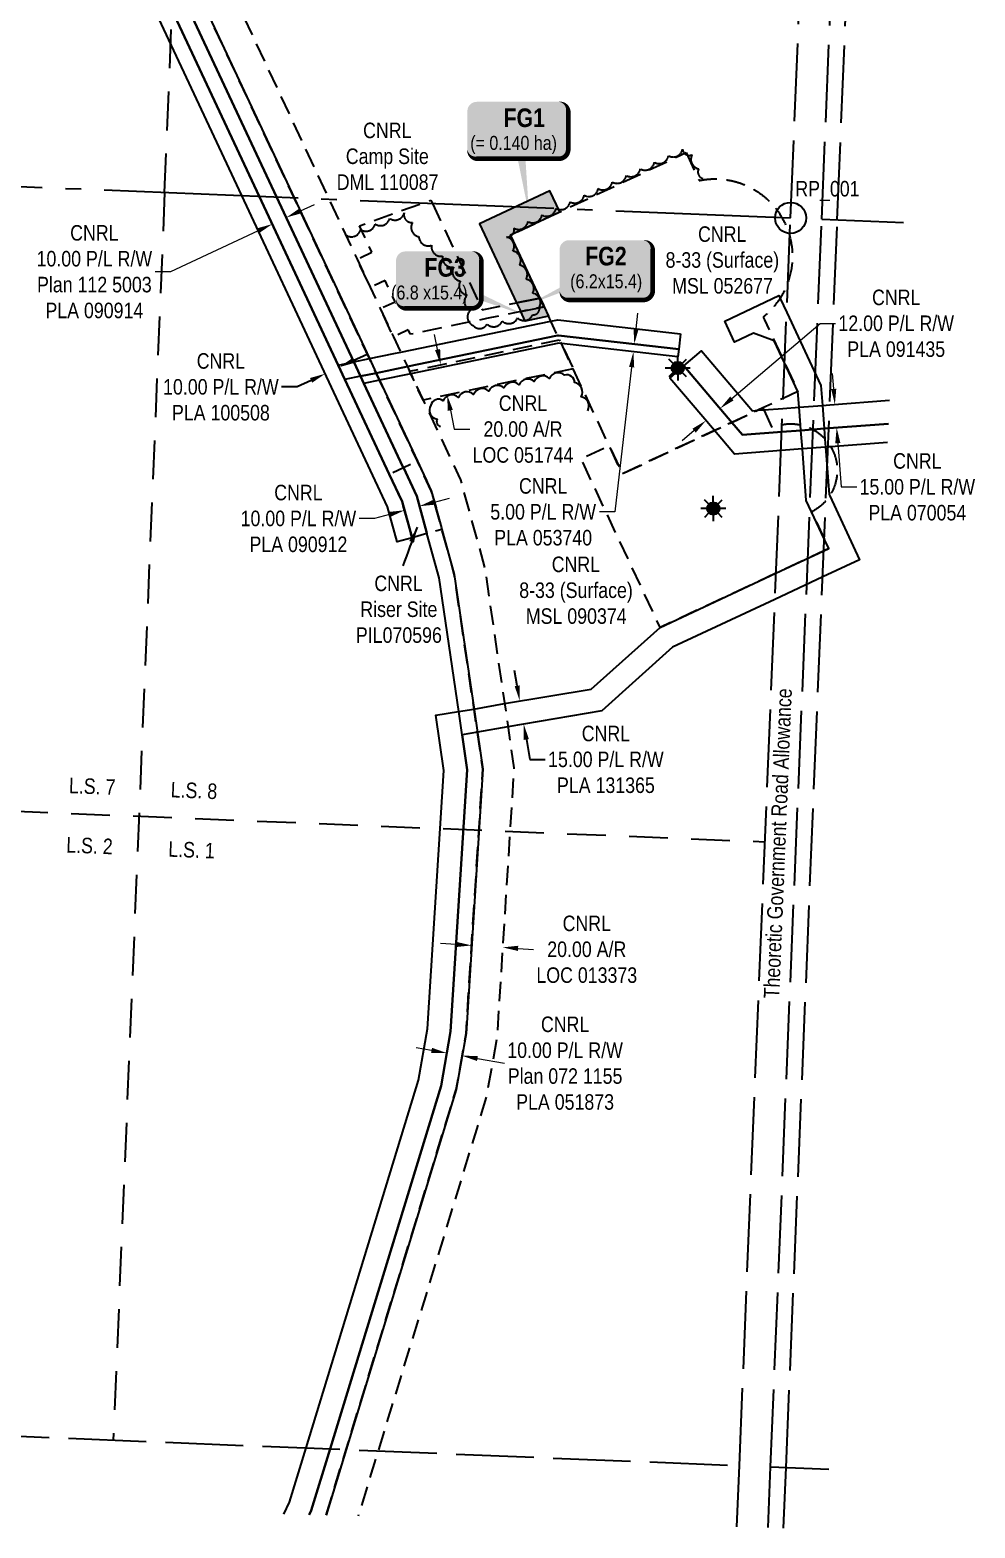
# Model space of a CAD drawing. Extents: x 311804 to 313384, y 6041520 to 6044055.
# Drawn here: x 312384 to 312993, y 6041520 to 6042485 of the extents above; entities that cross this region are included whole.
import ezdxf
from ezdxf.enums import TextEntityAlignment as Align

# ---------------------------------------------------------------- set-up
doc = ezdxf.new("R2010")
doc.units = 0
doc.header["$LTSCALE"] = 5
doc.header["$PDSIZE"] = 0.5
for name, pattern in [('0', [1, 1, 0]), ('foc-ACCESSROAD', [3.75, 2.5, -1.25]), ('foc-LSD', [8, 5, -3]), ('foc-QUARTERLINE', [33, 25, -3, 2, -3]), ('foc-UNSURVEYED', [12.5, 10, -2.5])]:
    doc.linetypes.add(name, pattern=pattern)
doc.layers.get('Defpoints').update_dxf_attribs({"color": 9})
for name, color, linetype in [('35', 37, 'Continuous'), ('C-AR', 13, 'foc-ACCESSROAD'), ('C-RW', 13, 'Continuous'), ('C-WS', 13, 'foc-ACCESSROAD'), ('C-WS-S', 13, 'Continuous'), ('L-QSEC', 8, 'foc-QUARTERLINE'), ('L-ROAD-T', 7, 'Continuous'), ('L-SECTION-LSD', 7, 'foc-LSD'), ('L-USEC', 7, 'foc-UNSURVEYED'), ('oil_and_gas_wells_pt', 7, 'Continuous'), ('P-TEMP-BLOCKS', 250, 'Continuous'), ('P-TEMP-BLUE', 146, 'Continuous'), ('P-WORKAREA', 113, 'Continuous'), ('P-WORKAREA-H', 111, 'Continuous'), ('T-BUSH', 110, '0'), ('T-BUSH-T', 110, 'Continuous')]:
    doc.layers.add(name, color=color, linetype=linetype)
for name, color, linetype, lineweight in [('C-AR-T', 13, 'Continuous', 9), ('C-RW-T', 13, 'Continuous', 9), ('C-WS-T', 13, 'Continuous', 9)]:
    doc.layers.add(name, color=color, linetype=linetype, lineweight=lineweight)
doc.layers.add('P-TEMP-BLUE-H', color=7, linetype='Continuous', true_color=0x99e6ff)
doc.styles.add('100L', font='ARIALN.TTF', dxfattribs={"height": 11})
doc.styles.add('80', font='ARIALN.TTF', dxfattribs={"height": 10})
doc.styles.add('80CG', font='ARIALN.TTF', dxfattribs={"height": 10})
doc.styles.add('80L', font='ARIALN.TTF', dxfattribs={"height": 10})
doc.styles.add('BOLD', font='ARIALNB.TTF')
doc.dimstyles.new('Compass 5 000', dxfattribs={"dimscale": 5, "dimtxt": 9, "dimasz": 2, "dimexe": 0.2, "dimexo": 0.0625, "dimgap": 0.5, "dimtad": 0, "dimtih": 1, "dimtoh": 1, "dimzin": 0, "dimdsep": 46, "dimtxsty": '80CG', "dimcen": 0.1, "dimse1": 1, "dimse2": 1, "dimclrd": 256, "dimclrt": 256, "dimaunit": 1, "dimadec": 4, "dimazin": 0, "dimtfac": 0.06, "dimtofl": 0, "dimtmove": 0, "dimatfit": 1, "dimfxl": 0.2, "dimtolj": 1, "dimtzin": 0, "dimlwd": -1, "dimarcsym": 0})

# ---------------------------------------------------------------- blocks, each defined once
blk = doc.blocks.new('*D26')
at = {"layer": 'C-AR-T', "transparency": 16777216}
for p, q in [((312658.71, 6041895.66), (312648.73, 6041896.29)), ((312698.62, 6041893.14), (312708.6, 6041892.5))]:
    blk.add_line(p, q, dxfattribs=at)
for points in [[(312658.81, 6041897.32), (312658.6, 6041894), (312668.69, 6041895.03)], [(312698.72, 6041894.8), (312698.51, 6041891.47), (312688.64, 6041893.77)]]:
    blk.add_solid(points, dxfattribs=at)
at = {"layer": 'Defpoints', "color": 0, "transparency": 16777216}
for p in [(312669.05, 6041900.81), (312689.01, 6041899.55), (312688.64, 6041893.77)]:
    blk.add_point(p, dxfattribs=at)
at = {"layer": 'C-AR-T', "transparency": 16777216, "insert": (312742.9, 6041892.5), "char_height": 10, "attachment_point": 5, "style": '80CG'}
blk.add_mtext('\\A1;CNRL\\P20.00 A/R\\PLOC 013373', dxfattribs=at)
blk = doc.blocks.new('*D27')
at = {"layer": 'C-RW-T', "transparency": 16777216}
for p, q in [((312642.87, 6041827.41), (312633.02, 6041829.15)), ((312672.42, 6041822.21), (312689.86, 6041819.13))]:
    blk.add_line(p, q, dxfattribs=at)
for points in [[(312643.16, 6041829.05), (312642.58, 6041825.77), (312652.72, 6041825.68)], [(312672.7, 6041823.85), (312672.13, 6041820.57), (312662.57, 6041823.94)]]:
    blk.add_solid(points, dxfattribs=at)
at = {"layer": 'Defpoints', "color": 0, "transparency": 16777216}
for p in [(312653.52, 6041830.21), (312662.57, 6041823.94), (312663.36, 6041828.47)]:
    blk.add_point(p, dxfattribs=at)
at = {"layer": 'C-RW-T', "transparency": 16777216, "insert": (312728.94, 6041819.13), "char_height": 10, "attachment_point": 5, "style": '80CG'}
blk.add_mtext('\\A1;CNRL\\P10.00 P/L R/W\\PPlan 072 1155\\PPLA 051873', dxfattribs=at)
blk = doc.blocks.new('*D28')
at = {"layer": 'C-AR-T', "transparency": 16777216}
for p, q in [((312646.76, 6042278.91), (312644.71, 6042288.7)), ((312654.97, 6042239.77), (312657.51, 6042227.63)), ((312657.51, 6042227.63), (312667.51, 6042227.63))]:
    blk.add_line(p, q, dxfattribs=at)
for points in [[(312648.39, 6042279.25), (312645.13, 6042278.57), (312648.81, 6042269.12)], [(312656.6, 6042240.11), (312653.34, 6042239.43), (312652.92, 6042249.56)]]:
    blk.add_solid(points, dxfattribs=at)
at = {"layer": 'Defpoints', "color": 0, "transparency": 16777216}
for p in [(312635.78, 6042266.39), (312639.88, 6042246.82), (312652.92, 6042249.56)]:
    blk.add_point(p, dxfattribs=at)
at = {"layer": 'C-AR-T', "transparency": 16777216, "insert": (312701.8, 6042227.63), "char_height": 10, "attachment_point": 5, "style": '80CG'}
blk.add_mtext('\\A1;CNRL\\P20.00 A/R\\PLOC 051744', dxfattribs=at)
blk = doc.blocks.new('*D29')
at = {"layer": 'C-RW-T', "transparency": 16777216}
for p, q in [((312902.05, 6042253.53), (312901.29, 6042263.5)), ((312904.71, 6042218.63), (312906.85, 6042190.43)), ((312906.85, 6042190.43), (312916.85, 6042190.43))]:
    blk.add_line(p, q, dxfattribs=at)
for points in [[(312903.71, 6042253.66), (312900.39, 6042253.4), (312902.81, 6042243.56)], [(312906.37, 6042218.76), (312903.04, 6042218.51), (312903.95, 6042228.6)]]:
    blk.add_solid(points, dxfattribs=at)
at = {"layer": 'Defpoints', "color": 0, "transparency": 16777216}
for p in [(312902.81, 6042243.56), (312920.11, 6042244.87), (312921.24, 6042229.92)]:
    blk.add_point(p, dxfattribs=at)
at = {"layer": 'C-RW-T', "transparency": 16777216, "insert": (312955.94, 6042190.43), "char_height": 10, "attachment_point": 5, "style": '80CG'}
blk.add_mtext('\\A1;CNRL\\P15.00 P/L R/W\\PPLA 070054', dxfattribs=at)
blk = doc.blocks.new('*D30')
at = {"layer": 'C-RW-T', "transparency": 16777216}
for p, q in [((312558.29, 6042368.23), (312567.34, 6042372.47)), ((312531.11, 6042355.51), (312474.63, 6042329.05)), ((312474.63, 6042329.05), (312464.63, 6042329.05))]:
    blk.add_line(p, q, dxfattribs=at)
for points in [[(312557.58, 6042369.74), (312558.99, 6042366.72), (312549.23, 6042363.99)], [(312530.41, 6042357.01), (312531.82, 6042354), (312540.17, 6042359.75)]]:
    blk.add_solid(points, dxfattribs=at)
at = {"layer": 'Defpoints', "color": 0, "transparency": 16777216}
for p in [(312540.17, 6042359.75), (312620.01, 6042189.26), (312629.07, 6042193.5)]:
    blk.add_point(p, dxfattribs=at)
at = {"layer": 'C-RW-T', "transparency": 16777216, "insert": (312425.54, 6042329.05), "char_height": 10, "attachment_point": 5, "style": '80CG'}
blk.add_mtext('\\A1;CNRL\\P10.00 P/L R/W\\PPlan 112 5003\\PPLA 090914', dxfattribs=at)
blk = doc.blocks.new('*D31')
at = {"layer": 'C-RW-T', "transparency": 16777216}
for p, q in [((312836.44, 6042247.42), (312893.25, 6042295.8)), ((312893.25, 6042295.8), (312903.25, 6042295.8)), ((312812.08, 6042226.68), (312804.46, 6042220.19))]:
    blk.add_line(p, q, dxfattribs=at)
for points in [[(312835.36, 6042248.69), (312837.52, 6042246.15), (312828.82, 6042240.94)], [(312811, 6042227.95), (312813.16, 6042225.41), (312819.69, 6042233.16)]]:
    blk.add_solid(points, dxfattribs=at)
at = {"layer": 'Defpoints', "color": 0, "transparency": 16777216}
for p in [(312816.14, 6042237.34), (312825.27, 6042245.11), (312819.69, 6042233.16)]:
    blk.add_point(p, dxfattribs=at)
at = {"layer": 'C-RW-T', "transparency": 16777216, "insert": (312942.34, 6042295.8), "char_height": 10, "attachment_point": 5, "style": '80CG'}
blk.add_mtext('\\A1;CNRL\\P12.00 P/L R/W\\PPLA 091435', dxfattribs=at)
blk = doc.blocks.new('*D32')
at = {"layer": 'C-RW-T', "transparency": 16777216}
for p, q in [((312774.67, 6042292.38), (312775.82, 6042302.31)), ((312771.82, 6042267.54), (312761.09, 6042174.33)), ((312761.09, 6042174.33), (312751.09, 6042174.33))]:
    blk.add_line(p, q, dxfattribs=at)
for points in [[(312773.02, 6042292.57), (312776.33, 6042292.19), (312773.53, 6042282.44)], [(312770.16, 6042267.73), (312773.47, 6042267.35), (312772.96, 6042277.48)]]:
    blk.add_solid(points, dxfattribs=at)
at = {"layer": 'Defpoints', "color": 0, "transparency": 16777216}
for p in [(312735.7, 6042286.8), (312735.13, 6042281.83), (312772.96, 6042277.48)]:
    blk.add_point(p, dxfattribs=at)
at = {"layer": 'C-RW-T', "transparency": 16777216, "insert": (312714.8, 6042174.33), "char_height": 10, "attachment_point": 5, "style": '80CG'}
blk.add_mtext('\\A1;CNRL\\P5.00 P/L R/W\\PPLA 053740', dxfattribs=at)
blk = doc.blocks.new('GAS')
h = blk.add_hatch(color=255)
h.dxf.hatch_style = 1
edge = h.paths.add_edge_path()
edge.add_arc((0, 0), 0.9, 0, 360)
for p, q in [((-0.81, 0), (-1.62, 0)), ((-0.57, 0.57), (-1.14, 1.14)), ((0, 0.81), (0, 1.62)), ((0.57, 0.57), (1.14, 1.14)), ((1.62, 0), (0.81, 0)), ((-0.57, -0.57), (-1.14, -1.14)), ((0, -0.81), (0, -1.62)), ((1.14, -1.14), (0.57, -0.57))]:
    blk.add_line(p, q)
blk.add_circle((0, 0), 0.8)
blk = doc.blocks.new('*D38')
at = {"layer": 'C-RW', "transparency": 16777216}
for p, q in [((312592.39, 6042271.81), (312601.44, 6042276.05)), ((312565.23, 6042259.08), (312556.17, 6042254.84)), ((312556.17, 6042254.84), (312546.17, 6042254.84))]:
    blk.add_line(p, q, dxfattribs=at)
for points in [[(312591.68, 6042273.32), (312593.1, 6042270.3), (312583.33, 6042267.57)], [(312564.52, 6042260.59), (312565.93, 6042257.58), (312574.28, 6042263.33)]]:
    blk.add_solid(points, dxfattribs=at)
at = {"layer": 'Defpoints', "color": 0, "transparency": 16777216}
for p in [(312541.91, 6042355.99), (312532.86, 6042351.75), (312574.28, 6042263.33)]:
    blk.add_point(p, dxfattribs=at)
at = {"layer": 'C-RW', "transparency": 16777216, "insert": (312507.09, 6042254.84), "char_height": 10, "attachment_point": 5, "style": '80CG'}
blk.add_mtext('\\A1;CNRL\\P10.00 P/L R/W\\PPLA 100508', dxfattribs=at)
blk = doc.blocks.new('*D39')
at = {"layer": 'C-RW-T', "transparency": 16777216}
for p, q in [((312644.71, 6042180.64), (312654.36, 6042183.28)), ((312606.14, 6042170.06), (312596.14, 6042170.06)), ((312615.78, 6042172.71), (312606.14, 6042170.06))]:
    blk.add_line(p, q, dxfattribs=at)
for points in [[(312644.27, 6042182.25), (312645.16, 6042179.03), (312635.07, 6042177.99)], [(312615.34, 6042174.32), (312616.22, 6042171.1), (312625.43, 6042175.35)]]:
    blk.add_solid(points, dxfattribs=at)
at = {"layer": 'Defpoints', "color": 0, "transparency": 16777216}
for p in [(312625.43, 6042175.35), (312626.51, 6042171.38), (312636.16, 6042174.03)]:
    blk.add_point(p, dxfattribs=at)
at = {"layer": 'C-RW-T', "transparency": 16777216, "insert": (312557.05, 6042170.06), "char_height": 10, "attachment_point": 5, "style": '80CG'}
blk.add_mtext('\\A1;CNRL\\P10.00 P/L R/W\\PPLA 090912', dxfattribs=at)
blk = doc.blocks.new('*D40')
at = {"layer": 'C-RW', "transparency": 16777216}
for p, q in [((312698.08, 6042062.29), (312696.4, 6042072.15)), ((312703.96, 6042027.69), (312706.14, 6042014.84)), ((312706.14, 6042014.84), (312716.14, 6042014.84))]:
    blk.add_line(p, q, dxfattribs=at)
for points in [[(312699.72, 6042062.57), (312696.44, 6042062.01), (312699.75, 6042052.43)], [(312705.6, 6042027.97), (312702.31, 6042027.41), (312702.28, 6042037.55)]]:
    blk.add_solid(points, dxfattribs=at)
at = {"layer": 'Defpoints', "color": 0, "transparency": 16777216}
for p in [(312716.3, 6042055.25), (312702.28, 6042037.55), (312718.83, 6042040.36)]:
    blk.add_point(p, dxfattribs=at)
at = {"layer": 'C-RW', "transparency": 16777216, "insert": (312755.23, 6042014.84), "char_height": 10, "attachment_point": 5, "style": '80CG'}
blk.add_mtext('\\A1;CNRL\\P15.00 P/L R/W\\PPLA 131365', dxfattribs=at)
blk = doc.blocks.new('*U48')
h = blk.add_hatch(color=111)
edge = h.paths.add_edge_path()
edge.add_line((-24, -20), (24, -20))
edge.add_arc((24, -14), 6, 270, 360)
edge.add_line((30, -14), (30, 12.5))
edge.add_arc((24, 12.5), 6, 0, 90)
edge.add_line((24, 18.5), (-24, 18.5))
edge.add_arc((-24, 12.5), 6, 90, 180)
edge.add_line((-30, 12.5), (-30, -14))
edge.add_arc((-24, -14), 6, 180, 270)
at = {"color": 250, "flags": 128}
blk.add_lwpolyline([(-24, -20, 3, 3, 0), (24, -20, 3, 3, 0.414214), (30, -14, 3, 3, 0), (30, 12.5, 3, 0, 0.414214), (24, 18.5, 0, 0, 0), (-24, 18.5, 0, 0, 0.414214), (-30, 12.5, 0, 0, 0), (-30, -14, 0, 3, 0.414214)], format="xyseb", close=True, dxfattribs=at)
at = {"flags": 128}
blk.add_lwpolyline([(-49.89, -22.97, 0, 7.5, 0), (0, 0, 0, 0, 0)], format="xyseb", dxfattribs=at)
at = {"color": 250}
for tag, p, height, style in [('TEMP_AREA_W1_001', (-9.21, 2.24), 12, 'BOLD'), ('ENTER_TEXT_001', (-30.66, -12.47), 9, '80')]:
    blk.add_attdef(tag, p, '', height=height, dxfattribs=dict(at, style=style))
blk = doc.blocks.new('*U46')
at = {"true_color": 0x99e6ff}
h = blk.add_hatch(color=141, dxfattribs=at)
edge = h.paths.add_edge_path()
edge.add_line((-26.5, -18.19), (26.5, -18.19))
edge.add_arc((26.5, -12.19), 6, 270, 360)
edge.add_line((32.5, -12.19), (32.5, 12.5))
edge.add_arc((26.5, 12.5), 6, 0, 90)
edge.add_line((26.5, 18.5), (-26.5, 18.5))
edge.add_arc((-26.5, 12.5), 6, 90, 180)
edge.add_line((-32.5, 12.5), (-32.5, -12.19))
edge.add_arc((-26.5, -12.19), 6, 180, 270)
at = {"color": 250, "flags": 128}
blk.add_lwpolyline([(-26.5, -18.19, 3, 3, 0), (26.5, -18.19, 3, 3, 0.414214), (32.5, -12.19, 3, 3, 0), (32.5, 12.5, 3, 0, 0.414214), (26.5, 18.5, 0, 0, 0), (-26.5, 18.5, 0, 0, 0.414214), (-32.5, 12.5, 0, 0, 0), (-32.5, -12.19, 0, 3, 0.414214)], format="xyseb", close=True, dxfattribs=at)
at = {"flags": 128}
blk.add_lwpolyline([(7.21, -53.97, 0, 7.5, 0), (0, 0, 0, 0, 0)], format="xyseb", dxfattribs=at)
at = {"color": 250}
for tag, p, height, style in [('TEMP_AREA_W1_001', (-9.21, 2.24), 12, 'BOLD'), ('ENTER_TEXT_001', (-30.66, -12.47), 9, '80')]:
    blk.add_attdef(tag, p, '', height=height, dxfattribs=dict(at, style=style))
blk = doc.blocks.new('*U47')
at = {"true_color": 0x99e6ff}
h = blk.add_hatch(color=141, dxfattribs=at)
edge = h.paths.add_edge_path()
edge.add_line((-21.5, -18.19), (21.5, -18.19))
edge.add_arc((21.5, -12.19), 6, 270, 360)
edge.add_line((27.5, -12.19), (27.5, 12.5))
edge.add_arc((21.5, 12.5), 6, 0, 90)
edge.add_line((21.5, 18.5), (-21.5, 18.5))
edge.add_arc((-21.5, 12.5), 6, 90, 180)
edge.add_line((-27.5, 12.5), (-27.5, -12.19))
edge.add_arc((-21.5, -12.19), 6, 180, 270)
at = {"color": 250, "flags": 128}
blk.add_lwpolyline([(-21.5, -18.19, 3, 3, 0), (21.5, -18.19, 3, 3, 0.414214), (27.5, -12.19, 3, 3, 0), (27.5, 12.5, 3, 0, 0.414214), (21.5, 18.5, 0, 0, 0), (-21.5, 18.5, 0, 0, 0.414214), (-27.5, 12.5, 0, 0, 0), (-27.5, -12.19, 0, 3, 0.414214)], format="xyseb", close=True, dxfattribs=at)
at = {"flags": 128}
blk.add_lwpolyline([(56.77, -23.02, 0, 7.5, 0), (0, 0, 0, 0, 0)], format="xyseb", dxfattribs=at)
at = {"color": 250}
for tag, p, height, style in [('TEMP_AREA_W1_001', (-9.21, 2.24), 12, 'BOLD'), ('ENTER_TEXT_001', (-30.66, -12.47), 9, '80')]:
    blk.add_attdef(tag, p, '', height=height, dxfattribs=dict(at, style=style))

msp = doc.modelspace()

# ---------------------------------------------------------------- hatches: boundary and pattern name
at = {"layer": 'P-TEMP-BLUE-H'}
h = msp.add_hatch(color=256, dxfattribs=at)
h.dxf.hatch_style = 1
h.paths.add_polyline_path([(312712.779, 6042312.126), (312693.733, 6042352.773), (312725.517, 6042367.662), (312719.155, 6042381.243), (312673.788, 6042359.991), (312697.674, 6042309.016)])
h = msp.add_hatch(color=256, dxfattribs=at)
h.dxf.hatch_style = 1
h.paths.add_polyline_path([(312700.294, 6042303.423), (312715.397, 6042306.539), (312718.294, 6042300.357), (312703.189, 6042297.246)])
at = {"layer": 'P-WORKAREA-H'}
h = msp.add_hatch(color=256, dxfattribs=at)
h.dxf.hatch_style = 1
h.paths.add_polyline_path([(312712.779, 6042312.126), (312697.674, 6042309.016), (312700.294, 6042303.423), (312715.397, 6042306.539)])

# ---------------------------------------------------------------- linework, layer by layer
at = {"layer": '35', "color": 3}
msp.add_circle((312874.232, 6042363.703), 10, dxfattribs=at)
at = {"layer": 'C-AR', "flags": 128}
msp.add_lwpolyline([(312734.135, 6042266.584), (312637.446, 6042246.314), (312629.498, 6042263.283), (312628.733, 6042264.914), (312725.415, 6042285.182), (312726.532, 6042282.819), (312734.135, 6042266.584)], close=True, dxfattribs=at)
at = {"layer": 'C-RW'}
for points in [[(312320.029, 6043277.326), (312298.885, 6043222.559), (312289.337, 6043197.833), (312288.695, 6043192.782), (312283.629, 6043152.906), (312322.112, 6042991.94), (312398.567, 6042685.537), (312543.004, 6042377.212), (312592.76, 6042271.01), (312597.119, 6042261.704), (312587.053, 6042259.627), (312582.696, 6042268.929), (312531.75, 6042377.672), (312389.103, 6042682.176), (312312.401, 6042989.567), (312273.482, 6043152.357), (312278.672, 6043193.191), (312278.781, 6043194.056), (312279.574, 6043200.3), (312288.336, 6043222.991), (312309.402, 6043277.555)], [(312278.672, 6043193.191), (312273.482, 6043152.357), (312312.401, 6042989.567), (312389.103, 6042682.176), (312531.75, 6042377.672), (312582.696, 6042268.929), (312587.053, 6042259.627), (312615.617, 6042198.632), (312623.881, 6042180.986), (312630.261, 6042157.709), (312620.621, 6042155.067), (312614.466, 6042177.52), (312573.644, 6042264.689), (312520.496, 6042378.132), (312379.639, 6042678.814), (312302.691, 6042987.196), (312263.336, 6043151.807), (312268.648, 6043193.601)]]:
    msp.add_lwpolyline(points, dxfattribs=at)
at = {"layer": 'C-RW', "flags": 128}
for points in [[(312547.601, 6041528.677), (312551.296, 6041536.4), (312561.961, 6041571.263), (312634.402, 6041808.121), (312640.241, 6041841.264), (312650.771, 6042007.633), (312645.521, 6042043.475), (312660.33, 6042045.835), (312670.216, 6042047.326), (312689.904, 6042050.855), (312745.836, 6042060.157), (312790.169, 6042099.903), (312864.842, 6042134.869), (312895.628, 6042149.285), (312898.822, 6042150.779), (312895.942, 6042156.922), (312887.806, 6042174.321), (312884.372, 6042181.678), (312881.833, 6042214.893), (312880.919, 6042226.854), (312880.648, 6042230.399), (312879.776, 6042241.809), (312879.002, 6042251.926), (312870.399, 6042270.296), (312863.678, 6042284.648), (312850.257, 6042289.392), (312838.176, 6042283.722), (312831.807, 6042297.294), (312866.658, 6042313.649), (312867.484, 6042311.88), (312871.734, 6042302.811), (312893.748, 6042255.803), (312894.731, 6042242.945), (312895.874, 6042227.991), (312896.398, 6042221.267), (312896.788, 6042216.031), (312897.816, 6042202.583), (312899.118, 6042185.551), (312899.468, 6042184.771), (312918.757, 6042143.554), (312894.936, 6042132.4), (312864.149, 6042117.984), (312798.156, 6042087.083), (312752.618, 6042046.098), (312692.106, 6042035.82), (312672.423, 6042032.319), (312662.533, 6042030.798), (312665.835, 6042008.252), (312655.153, 6041839.485), (312649.009, 6041804.615), (312577.448, 6041570.631), (312565.307, 6041530.941), (312564.004, 6041528.219)], [(312937.309, 6042231.141), (312898.868, 6042228.218), (312895.874, 6042227.991), (312888.927, 6042227.462), (312888.467, 6042227.428), (312880.919, 6042226.854), (312868.577, 6042225.916), (312843.255, 6042223.991), (312836.443, 6042231.989), (312805.473, 6042268.361), (312816.893, 6042278.084), (312849.727, 6042239.523), (312853.046, 6042239.774), (312857.001, 6042240.076), (312869.197, 6042241.004), (312879.776, 6042241.809), (312894.731, 6042242.945), (312899.487, 6042243.307), (312938.033, 6042246.238)], [(312936.729, 6042219.067), (312900.18, 6042216.288), (312898.373, 6042216.151), (312896.788, 6042216.031), (312881.833, 6042214.893), (312868.083, 6042213.848), (312838.078, 6042211.566), (312825.182, 6042226.713), (312796.341, 6042260.585), (312805.473, 6042268.361), (312836.443, 6042231.989), (312843.255, 6042223.991), (312868.578, 6042225.916), (312880.919, 6042226.854), (312888.467, 6042227.428), (312888.927, 6042227.463), (312895.874, 6042227.991), (312898.868, 6042228.218), (312937.309, 6042231.141)]]:
    msp.add_lwpolyline(points, dxfattribs=at)
at = {"layer": 'C-RW'}
msp.add_lwpolyline([(312803.276, 6042289.089), (312802.133, 6042279.155), (312724.76, 6042288.055), (312724.128, 6042287.925), (312627.316, 6042267.939), (312607.187, 6042263.781), (312597.119, 6042261.704), (312599.3, 6042257.048), (312624.414, 6042203.439), (312624.678, 6042202.871), (312633.282, 6042184.508), (312639.615, 6042161.432), (312639.908, 6042160.356), (312630.261, 6042157.709), (312623.881, 6042180.986), (312615.617, 6042198.631), (312587.053, 6042259.626), (312582.696, 6042268.929), (312587.777, 6042269.98), (312592.759, 6042271.009), (312602.827, 6042273.086), (312618.472, 6042276.318), (312622.957, 6042277.244), (312719.763, 6042297.231), (312724.31, 6042298.173), (312803.276, 6042289.089)], close=True, dxfattribs=at)
at = {"layer": 'C-RW', "flags": 128}
msp.add_lwpolyline([(312724.76, 6042288.055), (312802.133, 6042279.155), (312801.56, 6042274.186), (312726.532, 6042282.819), (312724.985, 6042282.996), (312629.498, 6042263.283), (312609.367, 6042259.127), (312599.3, 6042257.048), (312597.119, 6042261.704), (312607.187, 6042263.781), (312627.316, 6042267.939), (312724.128, 6042287.925), (312724.76, 6042288.055)], close=True, dxfattribs=at)
at = {"layer": 'C-WS', "flags": 128}
for points in [[(312806.883, 6042405.782), (312815.286, 6042387.834), (312815.712, 6042387.921), (312816.14, 6042388.004), (312816.568, 6042388.082), (312816.997, 6042388.158), (312817.426, 6042388.23), (312817.856, 6042388.298), (312818.286, 6042388.362), (312818.717, 6042388.423), (312819.149, 6042388.479), (312819.581, 6042388.533), (312820.013, 6042388.582), (312820.446, 6042388.627), (312820.88, 6042388.669), (312821.313, 6042388.707), (312821.747, 6042388.741), (312822.181, 6042388.772), (312822.615, 6042388.798), (312823.051, 6042388.821), (312823.485, 6042388.84), (312823.92, 6042388.855), (312824.355, 6042388.866), (312824.79, 6042388.874), (312825.226, 6042388.878), (312825.661, 6042388.878), (312826.096, 6042388.874), (312826.532, 6042388.867), (312826.967, 6042388.856), (312827.401, 6042388.841), (312827.836, 6042388.822), (312828.271, 6042388.799), (312828.706, 6042388.772), (312829.14, 6042388.742), (312829.574, 6042388.709), (312830.007, 6042388.671), (312830.441, 6042388.628), (312830.873, 6042388.583), (312831.306, 6042388.535), (312831.738, 6042388.482), (312832.169, 6042388.425), (312832.6, 6042388.365), (312833.031, 6042388.301), (312833.461, 6042388.233), (312833.89, 6042388.16), (312834.319, 6042388.085), (312834.747, 6042388.006), (312835.174, 6042387.924), (312835.601, 6042387.837), (312836.027, 6042387.747), (312836.451, 6042387.653), (312836.876, 6042387.555), (312837.299, 6042387.454), (312837.721, 6042387.349), (312838.143, 6042387.239), (312838.563, 6042387.128), (312838.983, 6042387.011), (312839.401, 6042386.892), (312839.819, 6042386.769), (312840.235, 6042386.642), (312840.65, 6042386.511), (312841.064, 6042386.377), (312841.478, 6042386.239), (312841.889, 6042386.098), (312842.299, 6042385.952), (312842.709, 6042385.804), (312843.116, 6042385.652), (312843.523, 6042385.497), (312843.928, 6042385.337), (312844.331, 6042385.174), (312844.734, 6042385.008), (312845.135, 6042384.839), (312845.534, 6042384.665), (312845.932, 6042384.489), (312846.328, 6042384.309), (312846.723, 6042384.125), (312847.116, 6042383.939), (312847.507, 6042383.747), (312847.897, 6042383.554), (312848.285, 6042383.357), (312848.671, 6042383.156), (312849.056, 6042382.953), (312849.439, 6042382.745), (312849.82, 6042382.534), (312850.199, 6042382.321), (312850.576, 6042382.103), (312850.951, 6042381.883), (312851.324, 6042381.659), (312851.696, 6042381.432), (312852.065, 6042381.202), (312852.433, 6042380.969), (312852.798, 6042380.732), (312853.161, 6042380.492), (312853.523, 6042380.249), (312853.882, 6042380.003), (312854.238, 6042379.754), (312854.593, 6042379.502), (312854.946, 6042379.246), (312855.296, 6042378.988), (312855.644, 6042378.726), (312855.989, 6042378.462), (312856.333, 6042378.194), (312856.674, 6042377.924), (312857.012, 6042377.651), (312857.349, 6042377.374), (312857.683, 6042377.095), (312858.014, 6042376.813), (312858.343, 6042376.527), (312858.669, 6042376.239), (312858.993, 6042375.949), (312859.315, 6042375.655), (312859.633, 6042375.359), (312859.95, 6042375.06), (312860.263, 6042374.758), (312860.574, 6042374.453), (312860.882, 6042374.146), (312861.188, 6042373.836), (312861.491, 6042373.524), (312861.791, 6042373.209), (312862.088, 6042372.89), (312862.383, 6042372.57), (312862.675, 6042372.247), (312862.964, 6042371.921), (312863.25, 6042371.594), (312863.534, 6042371.263), (312863.814, 6042370.93), (312864.091, 6042370.595), (312864.366, 6042370.257), (312864.637, 6042369.917), (312864.906, 6042369.575), (312865.172, 6042369.229), (312865.434, 6042368.883), (312865.694, 6042368.533), (312865.95, 6042368.181), (312866.204, 6042367.828), (312866.454, 6042367.472), (312866.824, 6042366.934), (312867.305, 6042366.208), (312867.774, 6042365.475), (312868.231, 6042364.734), (312868.718, 6042363.929), (312869.104, 6042363.228), (312869.521, 6042362.464), (312869.925, 6042361.693), (312870.316, 6042360.915), (312870.692, 6042360.129), (312871.055, 6042359.338), (312871.404, 6042358.541), (312871.739, 6042357.738), (312872.06, 6042356.929), (312872.367, 6042356.114), (312872.659, 6042355.294), (312872.937, 6042354.469), (312873.201, 6042353.64), (312873.451, 6042352.806), (312873.751, 6042351.965), (312873.725, 6042351.341), (312874.01, 6042350.703), (312874.209, 6042349.855), (312874.392, 6042349.003), (312874.56, 6042348.15), (312874.714, 6042347.292), (312874.852, 6042346.434), (312874.976, 6042345.572), (312875.085, 6042344.708), (312875.178, 6042343.843), (312875.257, 6042342.975), (312875.32, 6042342.107), (312875.368, 6042341.238), (312875.401, 6042340.368), (312875.419, 6042339.499), (312875.422, 6042338.627), (312875.409, 6042337.757), (312875.382, 6042336.887), (312875.339, 6042336.017), (312875.281, 6042335.149), (312875.208, 6042334.281), (312875.12, 6042333.416), (312875.017, 6042332.551), (312874.898, 6042331.689), (312874.765, 6042330.829), (312874.617, 6042329.97), (312874.454, 6042329.116), (312874.276, 6042328.263), (312874.083, 6042327.414), (312873.875, 6042326.569), (312873.653, 6042325.727), (312873.416, 6042324.89), (312873.165, 6042324.057), (312872.899, 6042323.227), (312872.546, 6042322.615), (312872.52, 6042321.964), (312872.172, 6042321.176), (312871.855, 6042320.366), (312871.525, 6042319.561), (312871.181, 6042318.76), (312870.824, 6042317.966), (312870.451, 6042317.179), (312870.066, 6042316.399), (312869.668, 6042315.625), (312869.255, 6042314.859), (312868.83, 6042314.099), (312868.391, 6042313.348), (312867.94, 6042312.603), (312867.482, 6042311.878), (312866.997, 6042311.139), (312866.507, 6042310.42), (312866.005, 6042309.709), (312865.49, 6042309.007), (312864.963, 6042308.314), (312864.424, 6042307.63), (312864.013, 6042307.123), (312863.735, 6042306.789), (312863.453, 6042306.456), (312863.169, 6042306.127), (312862.882, 6042305.8), (312862.592, 6042305.474), (312862.3, 6042305.152), (312862.004, 6042304.833), (312861.706, 6042304.516), (312861.405, 6042304.201), (312861.101, 6042303.89), (312860.795, 6042303.58), (312860.486, 6042303.274), (312860.175, 6042302.97), (312859.86, 6042302.669), (312859.543, 6042302.37), (312859.224, 6042302.075), (312858.902, 6042301.783), (312858.577, 6042301.492), (312858.249, 6042301.205), (312857.92, 6042300.921), (312857.588, 6042300.64), (312857.253, 6042300.36), (312856.916, 6042300.085), (312856.577, 6042299.812), (312857.417, 6042298.018), (312870.399, 6042270.296), (312879.002, 6042251.926), (312869.462, 6042247.456), (312856.388, 6042241.332), (312853.046, 6042239.774), (312836.443, 6042231.989), (312825.182, 6042226.713), (312765.83, 6042198.909), (312757.351, 6042217.015), (312734.135, 6042266.584), (312726.532, 6042282.819), (312725.415, 6042285.182), (312724.128, 6042287.925), (312719.763, 6042297.231), (312715.398, 6042306.539), (312714.94, 6042307.518), (312712.779, 6042312.126), (312693.733, 6042352.773), (312729.649, 6042369.597), (312806.883, 6042405.782)], [(312643.38, 6042373.116), (312675.542, 6042304.459), (312712.779, 6042312.126), (312714.94, 6042307.518), (312715.398, 6042306.539), (312678.166, 6042298.858), (312629.187, 6042288.738), (312627.826, 6042291.643), (312618.296, 6042287.194), (312609.813, 6042305.301), (312619.341, 6042309.75), (312612.907, 6042323.484), (312603.375, 6042319.044), (312594.891, 6042337.154), (312604.423, 6042341.59), (312596.394, 6042358.725), (312637.468, 6042373.357), (312642.438, 6042375.134), (312643.38, 6042373.116)], [(312857.001, 6042240.076), (312862.338, 6042228.611), (312862.709, 6042228.743), (312863.192, 6042228.941), (312863.68, 6042229.13), (312864.17, 6042229.311), (312864.663, 6042229.483), (312865.159, 6042229.647), (312865.658, 6042229.802), (312866.161, 6042229.949), (312866.665, 6042230.086), (312867.044, 6042230.184), (312867.426, 6042230.276), (312867.935, 6042230.391), (312868.447, 6042230.498), (312868.768, 6042230.56), (312869.218, 6042230.641), (312869.734, 6042230.725), (312870.251, 6042230.8), (312870.769, 6042230.867), (312871.289, 6042230.924), (312871.81, 6042230.972), (312872.331, 6042231.01), (312872.853, 6042231.04), (312873.375, 6042231.061), (312873.897, 6042231.073), (312874.42, 6042231.076), (312874.942, 6042231.069), (312875.465, 6042231.054), (312875.857, 6042231.036), (312876.248, 6042231.012), (312876.77, 6042230.974), (312877.29, 6042230.926), (312877.81, 6042230.87), (312878.199, 6042230.822), (312878.587, 6042230.769), (312878.975, 6042230.711), (312879.361, 6042230.646), (312879.876, 6042230.554), (312880.261, 6042230.479), (312880.647, 6042230.399), (312881.154, 6042230.283), (312881.662, 6042230.159), (312882.167, 6042230.027), (312882.671, 6042229.885), (312883.171, 6042229.735), (312883.669, 6042229.576), (312884.165, 6042229.409), (312884.657, 6042229.233), (312885.146, 6042229.047), (312885.631, 6042228.854), (312886.114, 6042228.653), (312886.592, 6042228.442), (312887.067, 6042228.225), (312887.538, 6042227.997), (312888.005, 6042227.764), (312888.467, 6042227.428), (312888.927, 6042227.462), (312889.268, 6042227.077), (312889.606, 6042226.879), (312890.053, 6042226.608), (312890.496, 6042226.33), (312890.933, 6042226.044), (312891.366, 6042225.75), (312891.793, 6042225.449), (312892.215, 6042225.14), (312892.631, 6042224.825), (312893.042, 6042224.502), (312893.447, 6042224.171), (312893.847, 6042223.834), (312894.241, 6042223.491), (312894.628, 6042223.139), (312895.009, 6042222.782), (312895.384, 6042222.417), (312895.753, 6042222.047), (312896.114, 6042221.67), (312896.416, 6042221.271), (312896.819, 6042220.898), (312897.161, 6042220.502), (312897.496, 6042220.101), (312897.823, 6042219.693), (312898.144, 6042219.281), (312898.48, 6042218.759), (312898.801, 6042218.385), (312899.209, 6042217.794), (312899.496, 6042217.357), (312899.776, 6042216.916), (312900.18, 6042216.288), (312900.569, 6042215.563), (312900.817, 6042215.103), (312901.057, 6042214.638), (312901.289, 6042214.17), (312901.513, 6042213.698), (312901.729, 6042213.221), (312901.936, 6042212.742), (312902.135, 6042212.259), (312902.326, 6042211.772), (312902.508, 6042211.281), (312902.681, 6042210.789), (312902.846, 6042210.292), (312903.002, 6042209.794), (312903.149, 6042209.292), (312903.352, 6042208.535), (312903.594, 6042207.517), (312903.801, 6042206.493), (312903.972, 6042205.462), (312904.091, 6042204.555), (312904.183, 6042203.645), (312904.254, 6042202.602), (312904.288, 6042201.557), (312904.287, 6042200.513), (312904.248, 6042199.468), (312904.186, 6042198.555), (312904.109, 6042197.775), (312904.012, 6042196.997), (312903.895, 6042196.222), (312903.783, 6042195.578), (312903.655, 6042194.937), (312903.453, 6042194.045), (312903.19, 6042193.033), (312902.892, 6042192.031), (312902.559, 6042191.041), (312902.287, 6042190.305), (312902.095, 6042189.819), (312901.894, 6042189.337), (312901.685, 6042188.857), (312901.468, 6042188.382), (312901.243, 6042187.911), (312901.009, 6042187.443), (312900.767, 6042186.98), (312900.517, 6042186.521), (312900.259, 6042186.066), (312899.994, 6042185.616), (312899.72, 6042185.17), (312899.458, 6042184.757), (312899.149, 6042184.294), (312898.854, 6042183.864), (312898.549, 6042183.439), (312898.238, 6042183.019), (312897.919, 6042182.604), (312897.594, 6042182.195), (312897.26, 6042181.792), (312896.942, 6042181.293), (312896.574, 6042181.004), (312896.221, 6042180.619), (312895.861, 6042180.24), (312895.494, 6042179.868), (312895.122, 6042179.502), (312894.741, 6042179.142), (312894.356, 6042178.789), (312893.965, 6042178.443), (312893.567, 6042178.104), (312893.163, 6042177.772), (312892.754, 6042177.447), (312892.339, 6042177.129), (312891.919, 6042176.818), (312891.493, 6042176.515), (312891.062, 6042176.219), (312890.627, 6042175.93), (312890.185, 6042175.65), (312889.74, 6042175.377), (312889.289, 6042175.112), (312888.834, 6042174.855), (312888.49, 6042174.666), (312888.143, 6042174.484), (312887.802, 6042174.315), (312895.942, 6042156.922), (312898.822, 6042150.779), (312895.629, 6042149.285), (312864.841, 6042134.869), (312790.161, 6042099.9), (312739.252, 6042208.533), (312757.351, 6042217.015), (312765.83, 6042198.909), (312825.182, 6042226.713), (312836.443, 6042231.989), (312853.046, 6042239.774), (312856.388, 6042241.332), (312857.001, 6042240.076)], [(312639.908, 6042160.356), (312630.261, 6042157.709), (312623.881, 6042180.986), (312615.617, 6042198.631), (312624.678, 6042202.871), (312633.739, 6042207.103), (312642.696, 6042187.985), (312649.258, 6042164.076), (312649.554, 6042162.998), (312639.908, 6042160.356)]]:
    msp.add_lwpolyline(points, close=True, dxfattribs=at)
at = {"layer": 'L-QSEC'}
for p, q in [((312102.208, 6042395.229), (312874.232, 6042363.704)), ((312894.329, 6042362.883), (312946.955, 6042360.734))]:
    msp.add_line(p, q, dxfattribs=at)
at = {"layer": 'L-SECTION-LSD'}
for p, q in [((312470.815, 6042380.177), (312503.88, 6043184.007)), ((312470.815, 6042380.177), (312437.753, 6041576.352)), ((312050.829, 6041994.74), (312857.739, 6041961.789))]:
    msp.add_line(p, q, dxfattribs=at)
at = {"layer": 'L-USEC'}
for p, q in [((312874.232, 6042363.704), (312907.224, 6043167.537)), ((312894.329, 6042362.879), (312927.321, 6043166.712)), ((312904.377, 6042362.466), (312937.369, 6043166.299)), ((312841.246, 6041559.875), (312874.232, 6042363.703)), ((312861.342, 6041559.05), (312894.328, 6042362.878)), ((312871.39, 6041558.638), (312904.377, 6042362.466)), ((312034.261, 6041592.83), (312841.246, 6041559.875)), ((312839.631, 6041520.518), (312841.246, 6041559.875)), ((312859.738, 6041519.956), (312861.342, 6041559.05)), ((312861.342, 6041559.054), (312898.887, 6041557.521)), ((312869.791, 6041519.675), (312871.39, 6041558.638))]:
    msp.add_line(p, q, dxfattribs=at)
at = {"layer": 'oil_and_gas_wells_pt'}
for p in [(312801.52, 6042267.013), (312824.455, 6042176.495)]:
    msp.add_point(p, dxfattribs=at)
at = {"layer": 'P-TEMP-BLUE'}
for points in [[(312712.779, 6042312.126), (312693.733, 6042352.773), (312725.517, 6042367.662), (312719.155, 6042381.243), (312673.788, 6042359.991), (312697.674, 6042309.016)], [(312700.294, 6042303.423), (312715.397, 6042306.539), (312718.294, 6042300.357), (312703.189, 6042297.246)]]:
    msp.add_lwpolyline(points, close=True, dxfattribs=at)
at = {"layer": 'P-WORKAREA'}
msp.add_lwpolyline([(312712.779, 6042312.126), (312697.674, 6042309.016), (312700.294, 6042303.423), (312715.397, 6042306.539), (312712.779, 6042312.126)], dxfattribs=at)
at = {"layer": 'T-BUSH', "flags": 128}
msp.add_lwpolyline([(312587.874, 6042352.639, 0.5205671), (312597.209, 6042356.22, 0.5205671), (312606.543, 6042359.801, 0.5205671), (312615.878, 6042363.382, 0.5205671), (312625.213, 6042366.964, 0.5205671), (312630.545, 6042360.745, 0.5205671), (312634.704, 6042351.652, 0.5205671), (312642.876, 6042346.108, 0.5205671), (312650.01, 6042339.104, 0.5205671), (312657.071, 6042332.046, 0.5205671), (312661.399, 6042323.033, 0.5205671), (312665.727, 6042314.02, 0.5205671), (312667.698, 6042304.219, 0.5205671), (312669.657, 6042294.415, 0.5205671), (312678.674, 6042295.261, 0.5205671), (312688.467, 6042297.277, 0.5205671), (312698.26, 6042299.294, 0.5205671), (312708.053, 6042301.31, 0.5205671), (312712.282, 6042306.116, 0.5205671), (312708.04, 6042315.17, 0.5205671), (312703.798, 6042324.223, 0.5205671), (312699.555, 6042333.277, 0.5205671), (312695.313, 6042342.331, 0.5205671), (312691.071, 6042351.384, 0.5205671), (312695.966, 6042357.131, 0.5205671), (312705.02, 6042361.373, 0.5205671), (312714.074, 6042365.615, 0.5205671), (312723.128, 6042369.856, 0.5205671), (312732.182, 6042374.098, 0.5205671), (312741.236, 6042378.34, 0.5205671), (312750.29, 6042382.581, 0.5205671), (312759.344, 6042386.823, 0.5205671), (312768.398, 6042391.065, 0.5205671), (312777.451, 6042395.306, 0.5205671), (312786.505, 6042399.548, 0.5205671), (312795.559, 6042403.79, 0.5205671), (312804.613, 6042408.031, 0.5205671), (312810.828, 6042404.43, 0.5205671), (312815.067, 6042395.375, 0.5205671), (312818.003, 6042389.106, 0.5205671)], format="xyb", dxfattribs=at)
at = {"layer": 'T-BUSH-T', "flags": 128}
msp.add_lwpolyline([(312743.508, 6042239.498, 0.5205671), (312739.268, 6042248.553, 0.5205671), (312735.027, 6042257.607, 0.5205671), (312728.642, 6042262.368, 0.5205671), (312718.857, 6042260.316, 0.5205671), (312709.071, 6042258.265, 0.5205671), (312699.286, 6042256.213, 0.5205671), (312689.5, 6042254.162, 0.5205671), (312679.714, 6042252.111, 0.5205671), (312669.929, 6042250.059, 0.5205671), (312660.143, 6042248.008, 0.5205671), (312650.358, 6042245.956, 0.5205671), (312642.289, 6042243.048, 0.5205671), (312646.53, 6042233.994, 0.5205671), (312648.689, 6042229.387, 0.5205671)], format="xyb", dxfattribs=at)

# ---------------------------------------------------------------- block references
at = {"layer": 'C-WS-S', "xscale": 5.000000000000021, "yscale": 5.000000000000021, "zscale": 5.000000000000021}
for p in [(312801.52, 6042267.013), (312824.455, 6042176.495)]:
    msp.add_blockref('GAS', p, dxfattribs=at)
at = {"layer": 'P-TEMP-BLOCKS', "xscale": 0.9998309999999999, "yscale": 0.9998309999999999, "zscale": 0.9998309999999999}
for name, p, values in [('*U46', (312698.458, 6042420.037), {'TEMP_AREA_W1_001': 'FG1', 'ENTER_TEXT_001': '(= 0.140 ha)'}), ('*U47', (312647.463, 6042323.643), {'TEMP_AREA_W1_001': 'FG3', 'ENTER_TEXT_001': '(6.8 x15.4)'})]:
    msp.add_blockref(name, p, dxfattribs=at).add_auto_attribs(values)
at = {"layer": 'P-TEMP-BLOCKS'}
ref = msp.add_blockref('*U48', (312755.415, 6042330.863), dxfattribs=dict(at, xscale=0.9998309999999999, yscale=0.9998309999999999, zscale=0.9998309999999999))
ref.add_attrib('TEMP_AREA_W1_001', 'FG2', (312741.882, 6042333.128), dxfattribs={"layer": '0', "color": 250, "height": 11.998, "style": 'BOLD'})
ref.add_attrib('ENTER_TEXT_001', '(6.2x15.4)', (312732.209, 6042318.395), dxfattribs={"layer": '0', "color": 250, "height": 8.9985, "style": '80'})

# ---------------------------------------------------------------- texts
at = {"layer": '35', "color": 3, "style": '80'}
msp.add_attdef('RP_001', (312877.329, 6042377.558), 'RP', height=10, dxfattribs=at)
at = {"layer": 'C-RW-T', "insert": (312699.093, 6042145.543), "char_height": 9.99831, "attachment_point": 1, "style": '80L'}
msp.add_mtext_dynamic_manual_height_columns('\\pi21.20944;CNRL\\P\\pi0.27847;8-33 (Surface)\\P\\pi4.53764;MSL 090374', width=72.6116, gutter_width=49.992, heights=[0], dxfattribs=at)
at = {"layer": 'C-WS-T', "insert": (312581.261, 6042425.122), "char_height": 9.99831, "attachment_point": 1, "style": '80L'}
msp.add_mtext_dynamic_manual_height_columns('\\pi17.47201;CNRL\\P\\pi6.3552;Camp Site\\P\\pi0.47966;DML 110087', width=65.13674, gutter_width=49.992, heights=[0], dxfattribs=at)
at = {"layer": 'C-WS-T', "char_height": 9.99831, "attachment_point": 1, "style": '80L'}
for s, insert, width in [('\\pi21.20944;CNRL\\P\\pi0.27847;8-33 (Surface)\\P\\pi4.52741;MSL 052677', (312793.403, 6042358.31), 72.6116), ('\\pi12.38761;CNRL\\P\\pi3.35093;Riser Site\\P\\pi0.48989;PIL070596', (312593.62, 6042133.294), 54.96793)]:
    msp.add_mtext(s, dxfattribs=dict(at, insert=insert, width=width))
at = {"layer": 'L-ROAD-T', "style": '80L'}
msp.add_text('Theoretic Government Road Allowance', height=9.99831, rotation=87.650058, dxfattribs=at).set_placement((312866.017, 6041960.822), align=Align.MIDDLE_CENTER)

# ---------------------------------------------------------------- dimensions: what is measured, and where the dimension line sits
at = {"layer": 'C-AR-T'}
dim = msp.add_linear_dim(base=(312652.915, 6042249.557), p1=(312635.776, 6042266.391), p2=(312639.877, 6042246.824), angle=281.839761, text='CNRL\\P20.00 A/R\\PLOC 051744', dimstyle='Compass 5 000', dxfattribs=at)
dim.commit()
dim.dimension.update_dxf_attribs({"geometry": '*D28', "text_midpoint": (312701.802, 6042227.634), "dimtype": 161})
dim = msp.add_aligned_dim(p1=(312669.053, 6041900.811), p2=(312689.005, 6041899.548), distance=-5.793, text='CNRL\\P20.00 A/R\\PLOC 013373', dimstyle='Compass 5 000', dxfattribs=at)
dim.commit()
dim.dimension.update_dxf_attribs({"geometry": '*D26', "text_midpoint": (312742.9, 6041892.503)})
at = {"layer": 'C-RW'}
for base, p1, p2, angle, text, picture, middle in [((312574.282, 6042263.327), (312541.908, 6042355.988), (312532.857, 6042351.748), 205.103247, 'CNRL\\P10.00 P/L R/W\\PPLA 100508', '*D38', (312507.085, 6042254.842)), ((312702.282, 6042037.549), (312716.302, 6042055.245), (312718.831, 6042040.359), 279.639489, 'CNRL\\P15.00 P/L R/W\\PPLA 131365', '*D40', (312755.225, 6042014.836))]:
    dim = msp.add_linear_dim(base=base, p1=p1, p2=p2, angle=angle, text=text, dimstyle='Compass 5 000', dxfattribs=at)
    dim.commit()
    dim.dimension.update_dxf_attribs({"geometry": picture, "text_midpoint": middle, "dimtype": 161})
at = {"layer": 'C-RW-T'}
for base, p1, p2, angle, text, picture, middle in [((312540.17, 6042359.746), (312629.066, 6042193.505), (312620.005, 6042189.262), 205.093005, 'CNRL\\P10.00 P/L R/W\\PPlan 112 5003\\PPLA 090914', '*D30', (312425.541, 6042329.054)), ((312819.691, 6042233.161), (312825.27, 6042245.112), (312816.137, 6042237.335), 220.413467, 'CNRL\\P12.00 P/L R/W\\PPLA 091435', '*D31', (312942.341, 6042295.798)), ((312772.959, 6042277.477), (312735.698, 6042286.797), (312735.126, 6042281.83), 263.436393, 'CNRL\\P5.00 P/L R/W\\PPLA 053740', '*D32', (312714.805, 6042174.33)), ((312902.811, 6042243.56), (312921.245, 6042229.92), (312920.108, 6042244.875), 94.347897, 'CNRL\\P15.00 P/L R/W\\PPLA 070054', '*D29', (312955.937, 6042190.425)), ((312625.425, 6042175.351), (312636.158, 6042174.027), (312626.513, 6042171.383), 195.327798, 'CNRL\\P10.00 P/L R/W\\PPLA 090912', '*D39', (312557.05, 6042170.064)), ((312662.567, 6041823.942), (312653.518, 6041830.205), (312663.365, 6041828.47), 350.006284, 'CNRL\\P10.00 P/L R/W\\PPlan 072 1155\\PPLA 051873', '*D27', (312728.944, 6041819.133))]:
    dim = msp.add_linear_dim(base=base, p1=p1, p2=p2, angle=angle, text=text, dimstyle='Compass 5 000', dxfattribs=at)
    dim.commit()
    dim.dimension.update_dxf_attribs({"geometry": picture, "text_midpoint": middle, "dimtype": 161})

# ---------------------------------------------------------------- leaders
at = {"layer": 'C-WS-T', "path_type": 1}
msp.add_leader([(312633.488, 6042164.426), (312624.344, 6042139.568)], dimstyle='Compass 5 000', override={"dimgap": 0.5, "dimtad": 0}, dxfattribs=at)

# ---------------------------------------------------------------- next in the draw order: texts
at = {"layer": 'L-SECTION-LSD', "attachment_point": 1, "rotation": 357.644714, "style": '100L', "bg_fill": 3, "box_fill_scale": 1.5, "bg_fill_color": 256, "bg_fill_transparency": 0}
for s, width, insert, char_height in [('\\pi2.30573;L.S. 7', 30.87525, (312407.115, 6042003.257), 9.99831), ('L.S. 8', 30.396, (312475.006, 6042000.465), 9.9983), ('\\pi2.1401;L.S. 2', 30.64824, (312405.542, 6041965.011), 9.99831), ('L.S. 1', 29.98612, (312473.433, 6041962.219), 9.9983)]:
    msp.add_mtext_dynamic_manual_height_columns(s, width=width, gutter_width=54.991, heights=[0], dxfattribs=dict(at, insert=insert, char_height=char_height))

# ---------------------------------------------------------------- next in the draw order: linework, layer by layer
at = {"layer": 'C-AR', "flags": 128}
for points in [[(312574.836, 6041527.916), (312587.773, 6041570.21), (312658.749, 6041802.275), (312665.097, 6041838.299), (312675.879, 6042008.666), (312672.426, 6042032.239), (312670.252, 6042047.078), (312657.53, 6042133.938), (312649.554, 6042162.998), (312649.258, 6042164.076), (312642.696, 6042187.985), (312633.739, 6042207.103), (312609.367, 6042259.127), (312607.187, 6042263.781), (312602.827, 6042273.086), (312554.261, 6042376.753), (312408.033, 6042688.9), (312331.836, 6042994.265), (312293.778, 6043153.458), (312298.724, 6043192.371), (312299.105, 6043195.368), (312309.439, 6043222.129), (312330.659, 6043277.097)], [(312351.928, 6043276.638), (312332.992, 6043227.586), (312330.554, 6043221.265), (312319.08, 6043191.539), (312318.57, 6043190.222), (312318.209, 6043187.241), (312314.104, 6043154.42), (312351.256, 6042999.008), (312426.961, 6042695.623), (312576.768, 6042375.834), (312594.891, 6042337.154), (312603.375, 6042319.044), (312609.813, 6042305.301), (312618.296, 6042287.194), (312622.957, 6042277.244), (312627.316, 6042267.939), (312628.733, 6042264.914), (312629.498, 6042263.283), (312637.446, 6042246.314), (312661.523, 6042194.921), (312677.133, 6042138.047), (312690.035, 6042049.96), (312692.209, 6042035.121), (312695.963, 6042009.491), (312684.978, 6041835.924), (312678.225, 6041797.599), (312608.422, 6041569.368), (312595.566, 6041527.337)]]:
    msp.add_lwpolyline(points, dxfattribs=at)
at = {"layer": 'C-RW', "flags": 128}
for points in [[(312330.659, 6043277.097), (312309.438, 6043222.128), (312299.105, 6043195.368), (312298.724, 6043192.372), (312293.778, 6043153.458), (312331.836, 6042994.265), (312408.033, 6042688.9), (312554.261, 6042376.753), (312602.827, 6042273.086), (312607.187, 6042263.781), (312609.367, 6042259.127), (312633.739, 6042207.103), (312642.696, 6042187.985), (312649.258, 6042164.076), (312649.553, 6042162.998), (312657.53, 6042133.938), (312670.252, 6042047.078), (312672.426, 6042032.239), (312675.879, 6042008.666), (312665.097, 6041838.299), (312658.749, 6041802.275), (312587.773, 6041570.21), (312574.836, 6041527.916)], [(312564.004, 6041528.219), (312565.307, 6041530.941), (312577.448, 6041570.631), (312649.009, 6041804.615), (312655.153, 6041839.485), (312665.835, 6042008.252), (312662.532, 6042030.798), (312660.359, 6042045.636), (312647.727, 6042131.882), (312639.909, 6042160.357), (312639.615, 6042161.433), (312633.28, 6042184.513), (312624.678, 6042202.872), (312624.414, 6042203.439), (312599.3, 6042257.048), (312597.119, 6042261.704), (312592.76, 6042271.01), (312543.004, 6042377.212), (312398.567, 6042685.537), (312322.112, 6042991.94), (312283.629, 6043152.906), (312288.695, 6043192.782)]]:
    msp.add_lwpolyline(points, dxfattribs=at)

doc.saveas('drawing.dxf')
